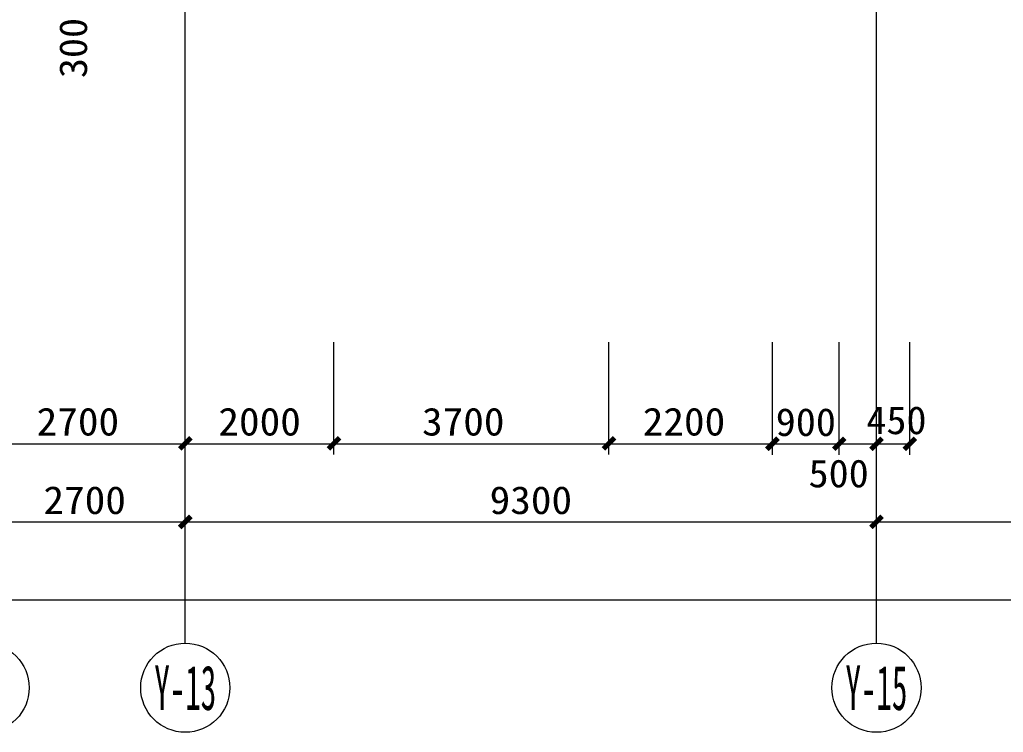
# Model space of a CAD drawing. Extents: x -307567 to 704339, y -10277 to 165507.
# Drawn here: x -218696 to -205460, y 9581 to 19167 of the extents above; entities that cross this region are included whole.
import ezdxf
from ezdxf.enums import TextEntityAlignment as Align

# ---------------------------------------------------------------- set-up
doc = ezdxf.new("R2010")
doc.units = 0
doc.header["$MEASUREMENT"] = 0
doc.layers.add('我的', color=255, linetype='CONTINUOUS', lineweight=0)
doc.styles.get("Standard").update_dxf_attribs({"font": 'txt', "height": 3})

msp = doc.modelspace()

# ---------------------------------------------------------------- linework, layer by layer
at = {"layer": '我的', "color": 0}
for p, q in [((-216467.34385, 13462.38227), (-216467.34385, 99323.43291)), ((-207167.39035, 13462.38227), (-207167.39035, 99323.43291)), ((-214467.3569, 13318.44836), (-214467.3569, 14828.29331)), ((-210767.37235, 13318.44836), (-210767.37235, 14828.29331)), ((-208567.38945, 13312.38302), (-208567.38945, 14828.29331)), ((-208567.38945, 13318.44836), (-208567.38945, 14828.29331)), ((-207667.39395, 13312.38302), (-207667.39395, 14828.29331)), ((-206717.3926, 13312.38302), (-206717.3926, 14828.29331)), ((-216467.34385, 13318.44836), (-216467.34385, 13658.29956)), ((-207167.39035, 13312.38302), (-207167.39035, 13731.94078)), ((-233967.2594, 13462.38227), (-207167.39035, 13462.38227)), ((-216467.34385, 10781.39516), (-216467.34385, 13462.38227)), ((-208567.38945, 13462.38227), (-207667.39395, 13462.38227)), ((-207667.39395, 13462.38227), (-207167.39035, 13462.38227)), ((-207167.39035, 10781.39516), (-207167.39035, 13462.38227)), ((-207167.39035, 13462.38227), (-206717.3926, 13462.38227)), ((-224967.3044, 12412.38752), (-218667.3359, 12412.38752)), ((-218667.3359, 12412.38752), (-216467.34385, 12412.38752)), ((-216467.34385, 12412.38752), (-207167.39035, 12412.38752)), ((-207167.39035, 12412.38752), (-202667.41285, 12412.38752)), ((-252417.16715, 11362.39277), (-190667.47285, 11362.39277))]:
    msp.add_line(p, q, dxfattribs=at)
at = {"layer": '我的', "color": 0, "const_width": 67.49966}
for points in [[(-216542.34347, 13393.44798), (-216392.34422, 13543.44723)], [(-214542.35653, 13393.44798), (-214392.35728, 13543.44723)], [(-210842.37197, 13393.44798), (-210692.37272, 13543.44723)], [(-208642.38908, 13387.38264), (-208492.38983, 13537.38189)], [(-207742.39358, 13387.38264), (-207592.39433, 13537.38189)], [(-207242.38997, 13387.38264), (-207092.39072, 13537.38189)], [(-206792.39222, 13387.38264), (-206642.39297, 13537.38189)], [(-216542.34347, 12337.38789), (-216392.34422, 12487.38714)], [(-207242.38997, 12337.38789), (-207092.39072, 12487.38714)]]:
    msp.add_lwpolyline(points, dxfattribs=at)
at = {"layer": '我的', "color": 0}
for centre in [(-219167.33493, 10181.39816), (-216467.34385, 10181.39816), (-207167.39035, 10181.39816)]:
    msp.add_circle(centre, 599.997, dxfattribs=at)

# ---------------------------------------------------------------- texts
at = {"layer": '我的', "color": 0, "width": 0.925715}
msp.add_text('300', height=374.998125, rotation=90, dxfattribs=at).set_placement((-217788.78194, 18380.57286), (-217788.78194, 19190.56904), align=Align.FIT)
at = {"layer": '我的', "color": 0}
for s, height, width, p, p2 in [('2700', 374.998125, 0.888003, (-218467.39488, 13573.44663), (-217357.39677, 13573.44663)), ('2000', 374.998125, 0.934736, (-216022.34943, 13573.44663), (-214912.3559, 13573.44663)), ('3700', 374.998125, 0.888003, (-213282.36374, 13573.44663), (-212172.36563, 13573.44663)), ('2200', 374.998125, 0.888003, (-210312.37585, 13573.44663), (-209202.37773, 13573.44663)), ('900', 374.998125, 0.925708, (-208522.38235, 13567.38129), (-207712.3919, 13567.38129)), ('450', 374.998125, 0.864004, (-207303.69338, 13592.04661), (-206493.69377, 13592.04661)), ('500', 374.998125, 0.925718, (-208081.02714, 12876.7544), (-207271.02753, 12876.7544)), ('2700', 374.998125, 0.887999, (-218376.00282, 12517.38654), (-217266.00929, 12517.38654)), ('9300', 374.998125, 0.887999, (-212372.36616, 12517.38654), (-211262.37262, 12517.38654)), ('Y-13', 599.997, 0.416251, (-216883.59543, 9881.39966), (-216051.09685, 9881.39966)), ('Y-15', 599.997, 0.416249, (-207583.64193, 9881.39966), (-206751.14792, 9881.39966))]:
    msp.add_text(s, height=height, dxfattribs=dict(at, width=width)).set_placement(p, p2, align=Align.FIT)

doc.saveas('drawing.dxf')
